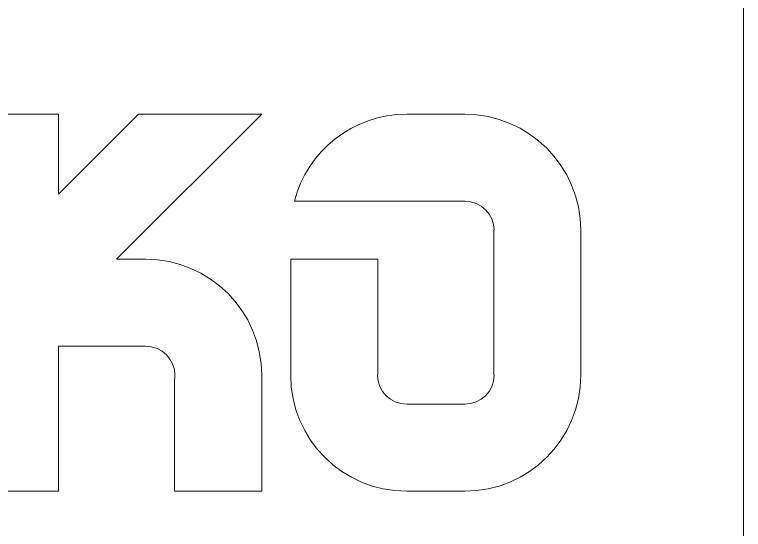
# Model space of a CAD drawing. Header units: centimetres. Extents: x -24.7 to -6.6, y 0.1 to 22.
# Drawn here: x -10.239 to -6.593, y 2.937 to 5.513 of the extents above; entities that cross this region are included whole.
import ezdxf

# ---------------------------------------------------------------- set-up
doc = ezdxf.new("R2010")
doc.units = ezdxf.units.CM
doc.header["$MEASUREMENT"] = 0
doc.layers.add('Layer 1', color=7, linetype='Continuous')

msp = doc.modelspace()

# ---------------------------------------------------------------- linework, layer by layer
at = {"layer": 'Layer 1', "lineweight": 20}
msp.add_open_spline([(-24.23734, 10.9532), (-24.23734, 10.9532), (-7.01586, 10.9532), (-7.01586, 10.9532), (-7.01586, 10.9532), (-6.78356, 10.9532), (-6.5935, 10.76314), (-6.5935, 10.53084), (-6.5935, 10.53084), (-6.5935, 10.53084), (-6.5935, 0.49496), (-6.5935, 0.49496), (-6.5935, 0.49496), (-6.5935, 0.26266), (-6.78356, 0.0726), (-7.01586, 0.0726), (-7.01586, 0.0726), (-7.01586, 0.0726), (-24.23734, 0.0726), (-24.23734, 0.0726), (-24.23734, 0.0726), (-24.46964, 0.0726), (-24.6597, 0.26266), (-24.6597, 0.49496), (-24.6597, 0.49496), (-24.6597, 0.49496), (-24.6597, 10.53084), (-24.6597, 10.53084), (-24.6597, 10.53084), (-24.6597, 10.76314), (-24.46964, 10.9532), (-24.23734, 10.9532)], degree=3, knots=[0, 0, 0, 0, 0.1111111, 0.1111111, 0.1111111, 0.1111111, 0.2222222, 0.2222222, 0.2222222, 0.2222222, 0.3333333, 0.3333333, 0.3333333, 0.3333333, 0.4444444, 0.4444444, 0.4444444, 0.4444444, 0.5555556, 0.5555556, 0.5555556, 0.5555556, 0.6666667, 0.6666667, 0.6666667, 0.6666667, 0.7777778, 0.7777778, 0.7777778, 0.7777778, 1, 1, 1, 1], dxfattribs=at)
at = {"layer": 'Layer 1', "color": 4, "lineweight": 20}
for points, knots in [([(-10.45354, 5.01431), (-10.45354, 5.01431), (-10.01833, 5.01431), (-10.01833, 5.01431), (-10.01833, 5.01431), (-10.01833, 5.01431), (-10.01833, 4.6143), (-10.01833, 4.6143), (-10.01833, 4.6143), (-10.01833, 4.6143), (-9.61832, 5.01431), (-9.61832, 5.01431), (-9.61832, 5.01431), (-9.61832, 5.01431), (-9.00284, 5.01431), (-9.00284, 5.01431), (-9.00284, 5.01431), (-9.00284, 5.01431), (-9.72819, 4.28896), (-9.72819, 4.28896), (-9.72819, 4.28896), (-9.72819, 4.28896), (-9.58312, 4.28896), (-9.58312, 4.28896), (-9.58312, 4.28896), (-9.26264, 4.28896), (-9.00284, 4.02916), (-9.00284, 3.70868), (-9.00284, 3.70868), (-9.00284, 3.70868), (-9.00284, 3.27244), (-9.00284, 3.27244), (-9.00284, 3.27244), (-9.00284, 3.27244), (-9.00284, 3.14451), (-9.00284, 3.14451), (-9.00284, 3.14451), (-9.00284, 3.14451), (-9.00284, 3.1284), (-9.00284, 3.1284), (-9.00284, 3.1284), (-9.00284, 3.1284), (-9.43805, 3.1284), (-9.43805, 3.1284), (-9.43805, 3.1284), (-9.43805, 3.1284), (-9.43805, 3.14451), (-9.43805, 3.14451), (-9.43805, 3.14451), (-9.43805, 3.14451), (-9.43805, 3.14668), (-9.43805, 3.14668), (-9.43805, 3.14668), (-9.43805, 3.14668), (-9.43805, 3.27244), (-9.43805, 3.27244), (-9.43805, 3.27244), (-9.43805, 3.27244), (-9.43805, 3.68871), (-9.43805, 3.68871), (-9.43805, 3.68871), (-9.43714, 3.69524), (-9.43666, 3.7019), (-9.43666, 3.70868), (-9.43666, 3.70868), (-9.43666, 3.78868), (-9.50223, 3.85353), (-9.58312, 3.85353), (-9.58312, 3.85353), (-9.58312, 3.85353), (-9.58312, 3.85375), (-9.58312, 3.85375), (-9.58312, 3.85375), (-9.58312, 3.85375), (-10.01833, 3.85375), (-10.01833, 3.85375), (-10.01833, 3.85375), (-10.01833, 3.85375), (-10.01833, 3.1284), (-10.01833, 3.1284), (-10.01833, 3.1284), (-10.01833, 3.1284), (-10.45354, 3.1284), (-10.45354, 3.1284), (-10.45354, 3.1284), (-10.45354, 3.1284), (-10.45354, 3.85375), (-10.45354, 3.85375), (-10.45354, 3.85375), (-10.45354, 3.85375), (-10.45354, 4.28896), (-10.45354, 4.28896), (-10.45354, 4.28896), (-10.45354, 4.28896), (-10.45354, 5.01431), (-10.45354, 5.01431)], [0, 0, 0, 0, 0.04, 0.04, 0.04, 0.04, 0.08, 0.08, 0.08, 0.08, 0.12, 0.12, 0.12, 0.12, 0.16, 0.16, 0.16, 0.16, 0.2, 0.2, 0.2, 0.2, 0.24, 0.24, 0.24, 0.24, 0.28, 0.28, 0.28, 0.28, 0.32, 0.32, 0.32, 0.32, 0.36, 0.36, 0.36, 0.36, 0.4, 0.4, 0.4, 0.4, 0.44, 0.44, 0.44, 0.44, 0.48, 0.48, 0.48, 0.48, 0.52, 0.52, 0.52, 0.52, 0.56, 0.56, 0.56, 0.56, 0.6, 0.6, 0.6, 0.6, 0.64, 0.64, 0.64, 0.64, 0.68, 0.68, 0.68, 0.68, 0.72, 0.72, 0.72, 0.72, 0.76, 0.76, 0.76, 0.76, 0.8, 0.8, 0.8, 0.8, 0.84, 0.84, 0.84, 0.84, 0.88, 0.88, 0.88, 0.88, 0.92, 0.92, 0.92, 0.92, 1, 1, 1, 1]), ([(-7.98735, 3.1284), (-7.98735, 3.1284), (-8.27749, 3.1284), (-8.27749, 3.1284), (-8.27749, 3.1284), (-8.59797, 3.1284), (-8.85777, 3.3882), (-8.85777, 3.70868), (-8.85777, 3.70868), (-8.85777, 3.70868), (-8.85777, 4.28896), (-8.85777, 4.28896), (-8.85777, 4.28896), (-8.85777, 4.28896), (-8.42256, 4.28896), (-8.42256, 4.28896), (-8.42256, 4.28896), (-8.42256, 4.28896), (-8.42256, 4.27067), (-8.42256, 4.27067), (-8.42256, 4.27067), (-8.42256, 4.27067), (-8.42256, 3.87203), (-8.42256, 3.87203), (-8.42256, 3.87203), (-8.42256, 3.87203), (-8.42256, 3.72865), (-8.42256, 3.72865), (-8.42256, 3.72865), (-8.42256, 3.72865), (-8.42256, 3.70868), (-8.42256, 3.70868), (-8.42256, 3.70868), (-8.42256, 3.70868), (-8.42395, 3.70868), (-8.42395, 3.70868), (-8.42395, 3.70868), (-8.42395, 3.62868), (-8.35838, 3.56383), (-8.27749, 3.56383), (-8.27749, 3.56383), (-8.27749, 3.56383), (-8.27749, 3.56361), (-8.27749, 3.56361), (-8.27749, 3.56361), (-8.27749, 3.56361), (-7.98735, 3.56361), (-7.98735, 3.56361), (-7.98735, 3.56361), (-7.98735, 3.56361), (-7.98735, 3.56383), (-7.98735, 3.56383), (-7.98735, 3.56383), (-7.90646, 3.56383), (-7.84089, 3.62868), (-7.84089, 3.70868), (-7.84089, 3.70868), (-7.84089, 3.70868), (-7.84228, 3.70868), (-7.84228, 3.70868), (-7.84228, 3.70868), (-7.84228, 3.70868), (-7.84228, 3.72865), (-7.84228, 3.72865), (-7.84228, 3.72865), (-7.84228, 3.72865), (-7.84228, 3.87203), (-7.84228, 3.87203), (-7.84228, 3.87203), (-7.84228, 3.87203), (-7.84228, 4.27067), (-7.84228, 4.27067), (-7.84228, 4.27067), (-7.84228, 4.27067), (-7.84228, 4.41406), (-7.84228, 4.41406), (-7.84228, 4.41406), (-7.84228, 4.41406), (-7.84228, 4.43403), (-7.84228, 4.43403), (-7.84228, 4.43403), (-7.84228, 4.43403), (-7.84089, 4.43403), (-7.84089, 4.43403), (-7.84089, 4.43403), (-7.84089, 4.51403), (-7.90646, 4.57888), (-7.98735, 4.57888), (-7.98735, 4.57888), (-7.98735, 4.57888), (-7.98735, 4.5791), (-7.98735, 4.5791), (-7.98735, 4.5791), (-7.98735, 4.5791), (-8.27749, 4.5791), (-8.27749, 4.5791), (-8.27749, 4.5791), (-8.27749, 4.5791), (-8.83949, 4.5791), (-8.83949, 4.5791), (-8.83949, 4.5791), (-8.77507, 4.82938), (-8.54788, 5.01431), (-8.27749, 5.01431), (-8.27749, 5.01431), (-8.27749, 5.01431), (-7.98735, 5.01431), (-7.98735, 5.01431), (-7.98735, 5.01431), (-7.66687, 5.01431), (-7.40707, 4.75451), (-7.40707, 4.43403), (-7.40707, 4.43403), (-7.40707, 4.43403), (-7.40707, 3.70868), (-7.40707, 3.70868), (-7.40707, 3.70868), (-7.40707, 3.3882), (-7.66687, 3.1284), (-7.98735, 3.1284)], [0, 0, 0, 0, 0.0322581, 0.0322581, 0.0322581, 0.0322581, 0.0645161, 0.0645161, 0.0645161, 0.0645161, 0.0967742, 0.0967742, 0.0967742, 0.0967742, 0.1290323, 0.1290323, 0.1290323, 0.1290323, 0.1612903, 0.1612903, 0.1612903, 0.1612903, 0.1935484, 0.1935484, 0.1935484, 0.1935484, 0.2258065, 0.2258065, 0.2258065, 0.2258065, 0.2580645, 0.2580645, 0.2580645, 0.2580645, 0.2903226, 0.2903226, 0.2903226, 0.2903226, 0.3225806, 0.3225806, 0.3225806, 0.3225806, 0.3548387, 0.3548387, 0.3548387, 0.3548387, 0.3870968, 0.3870968, 0.3870968, 0.3870968, 0.4193548, 0.4193548, 0.4193548, 0.4193548, 0.4516129, 0.4516129, 0.4516129, 0.4516129, 0.483871, 0.483871, 0.483871, 0.483871, 0.516129, 0.516129, 0.516129, 0.516129, 0.5483871, 0.5483871, 0.5483871, 0.5483871, 0.5806452, 0.5806452, 0.5806452, 0.5806452, 0.6129032, 0.6129032, 0.6129032, 0.6129032, 0.6451613, 0.6451613, 0.6451613, 0.6451613, 0.6774194, 0.6774194, 0.6774194, 0.6774194, 0.7096774, 0.7096774, 0.7096774, 0.7096774, 0.7419355, 0.7419355, 0.7419355, 0.7419355, 0.7741935, 0.7741935, 0.7741935, 0.7741935, 0.8064516, 0.8064516, 0.8064516, 0.8064516, 0.8387097, 0.8387097, 0.8387097, 0.8387097, 0.8709677, 0.8709677, 0.8709677, 0.8709677, 0.9032258, 0.9032258, 0.9032258, 0.9032258, 0.9354839, 0.9354839, 0.9354839, 0.9354839, 1, 1, 1, 1])]:
    msp.add_open_spline(points, degree=3, knots=knots, dxfattribs=at)

doc.saveas('drawing.dxf')
